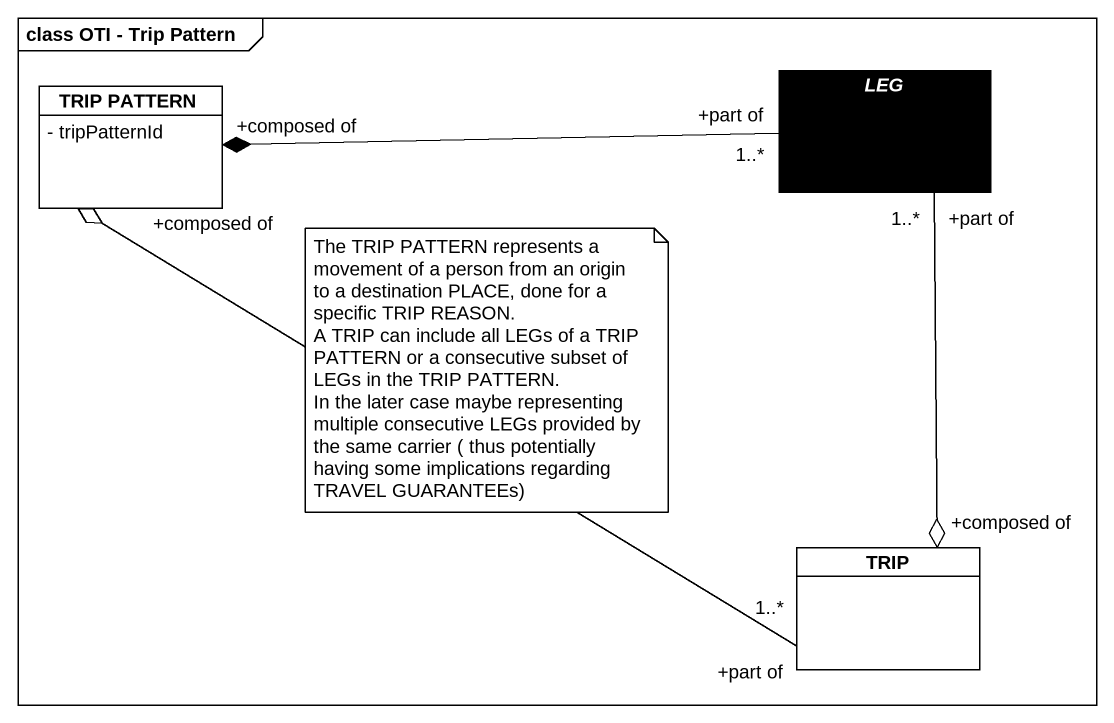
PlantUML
@startuml
mainframe class OTI - Trip Pattern
hide circle
hide empty members
skinparam classAttributeIconSize 0
class "TRIP PATTERN" as TRIP_PATTERN {
  - tripPatternId
}
abstract class LEG #000000
class TRIP
LEG "+part of\n1..*" -left-* "+composed of" TRIP_PATTERN
TRIP "+part of\n1..*" -up-o "+composed of" TRIP_PATTERN
TRIP "+composed of" o-up- "+part of\n1..*" LEG
note as N1
  The TRIP PATTERN represents a movement of a person from an origin to a destination PLACE, done for a specific TRIP REASON.
  A TRIP can include all LEGs of a TRIP PATTERN or a consecutive subset of LEGs in the TRIP PATTERN.
  In the later case maybe representing multiple consecutive LEGs provided by the same carrier ( thus potentially having some implications regarding TRAVEL GUARANTEEs)
end note
@enduml
